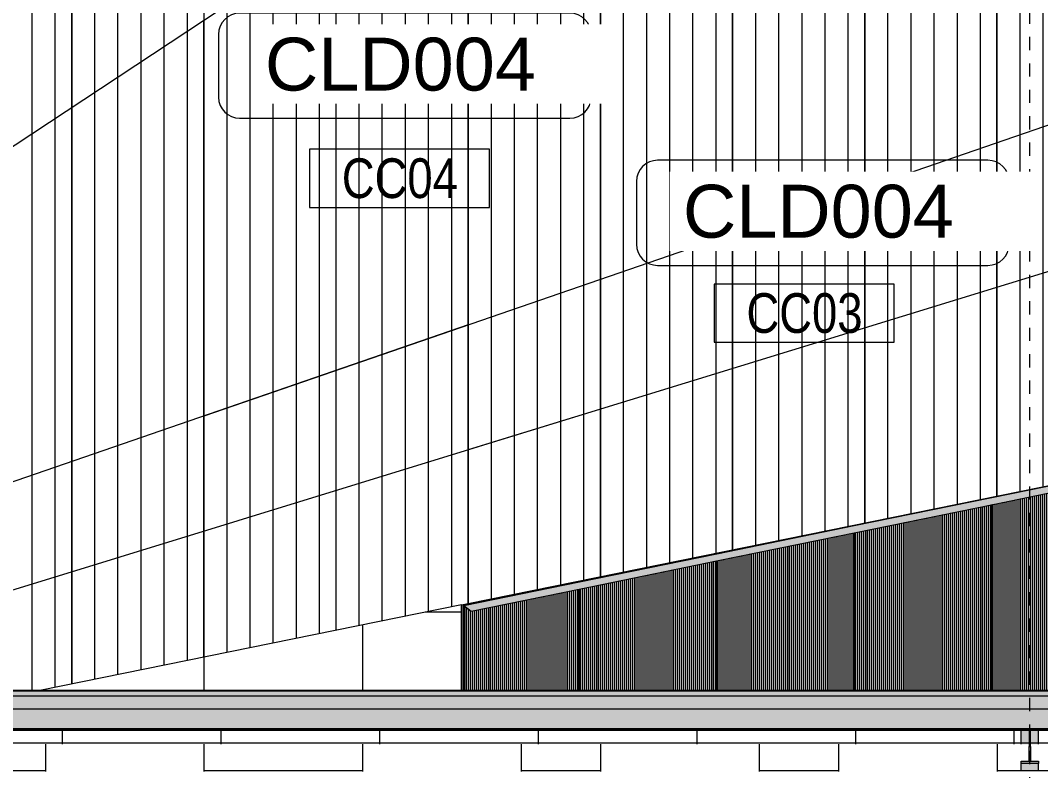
# Model space of a CAD drawing. Header units: metres. Extents: x -2362 to -2010, y -1 to 30.
# Drawn here: x -2049.41 to -2041.69, y 7.65 to 13.32 of the extents above; entities that cross this region are included whole.
import ezdxf

# ---------------------------------------------------------------- set-up
doc = ezdxf.new("R2010")
doc.units = ezdxf.units.M
doc.linetypes.add('Grid Line', pattern=[0.021, 0.012, -0.003, 0.003, -0.003])
for name, color, linetype, lineweight in [('A-ANNO-IDEN', 131, 'Continuous', 5), ('A-ANNO-KEYN', 231, 'Continuous', 5), ('A-CLNG', 13, 'Continuous', 5), ('A-CLNG-PATT', 13, 'Continuous', 5), ('A-GLAZ-CURT', 52, 'Continuous', 5), ('A-GLAZ-CWMG', 51, 'Continuous', 5), ('A-ROOF', 132, 'Continuous', 5), ('A-WALL', 113, 'Continuous', 5), ('A-WALL-PATT', 111, 'Continuous', 5), ('S-BEAM', 12, 'Continuous', 5), ('S-GRID', 1, 'Continuous', 5)]:
    doc.layers.add(name, color=color, linetype=linetype, lineweight=lineweight)
doc.styles.add('Arial Narrow_1', font='ARIALN.TTF', dxfattribs={"height": 0.3})
doc.styles.add('Arial_2', font='arial.ttf', dxfattribs={"height": 0.4})
pattern_1 = [(90, (-2049.01961, 5.24), (-0.175, 1e-17), [])]
pattern_2 = [(90, (-2050.01961, 5.24), (-0.175, 1e-17), [])]
pattern_3 = [(90, (-2042.01961, 5.24), (-0.175, 1e-17), [])]
pattern_4 = [(90, (-2043.01961, 5.24), (-0.175, 1e-17), [])]
pattern_5 = [(90, (-2044.01961, 5.24), (-0.175, 1e-17), [])]
pattern_6 = [(90, (-2045.01961, 5.24), (-0.175, 1e-17), [])]
pattern_7 = [(90, (-2046.01961, 5.24), (-0.175, 1e-17), [])]
pattern_8 = [(90, (-2047.01961, 5.24), (-0.175, 1e-17), [])]
pattern_9 = [(90, (-2048.01961, 5.24), (-0.175, 1e-17), [])]

# ---------------------------------------------------------------- blocks, each defined once
blk = doc.blocks.new('Structural Framing 24 - Structural Framing 1-1264814-SOUTH EAST - PART C')
at = {"layer": 'S-BEAM'}
for points in [[(-1592.0639, 7.8275), (-1592.0639, 7.9515), (-1592.0029, 7.9515), (-1592.0029, 7.961), (-1592.1349, 7.961), (-1592.1349, 7.9515), (-1592.0739, 7.9515), (-1592.0739, 7.8275)], [(-1592.0739, 7.8452), (-1592.0739, 7.9515), (-1592.1349, 7.9515), (-1592.1349, 7.8452)], [(-1592.0029, 7.8452), (-1592.0029, 7.9515), (-1592.0639, 7.9515), (-1592.0639, 7.8452), (-1592.0088, 7.8452)], [(-1592.0029, 7.6983), (-1592.0029, 7.7169), (-1592.0639, 7.7169), (-1592.0639, 7.8275), (-1592.0739, 7.8275), (-1592.0739, 7.7169), (-1592.1349, 7.7169), (-1592.1349, 7.6983), (-1592.0088, 7.6983)], [(-1592.0029, 7.6514), (-1592.0029, 7.6983), (-1592.1349, 7.6983), (-1592.1349, 7.6514), (-1592.0088, 7.6514)]]:
    blk.add_hatch(color=256, dxfattribs=at).paths.add_polyline_path(points)
at = {"layer": 'S-BEAM', "lineweight": 13}
for p, q in [((-1592.0029, 7.961), (-1592.1349, 7.961)), ((-1592.1349, 7.961), (-1592.1349, 7.9515)), ((-1592.1349, 7.9515), (-1592.0739, 7.9515)), ((-1592.0739, 7.9515), (-1592.0739, 7.8275)), ((-1592.0639, 7.8275), (-1592.0639, 7.9515)), ((-1592.0639, 7.9515), (-1592.0029, 7.9515)), ((-1592.0029, 7.9515), (-1592.0029, 7.961)), ((-1592.0739, 7.8275), (-1592.0639, 7.8275))]:
    blk.add_line(p, q, dxfattribs=at)
at = {"layer": 'S-BEAM'}
for p, q in [((-1592.1349, 7.8452), (-1592.1349, 7.9515)), ((-1592.0029, 7.8452), (-1592.0029, 7.9515)), ((-1592.0739, 7.7169), (-1592.0739, 7.8275)), ((-1592.0639, 7.8275), (-1592.0639, 7.7169)), ((-1592.1349, 7.7169), (-1592.0739, 7.7169)), ((-1592.1349, 7.6983), (-1592.1349, 7.7169)), ((-1592.0029, 7.6983), (-1592.1349, 7.6983)), ((-1592.1349, 7.6514), (-1592.1349, 7.6983)), ((-1592.0639, 7.7169), (-1592.0029, 7.7169)), ((-1592.0029, 7.7169), (-1592.0029, 7.6983)), ((-1592.0029, 7.6514), (-1592.0029, 7.6983))]:
    blk.add_line(p, q, dxfattribs=at)
blk = doc.blocks.new('System Panel - Danpalon - Multicell - 16mm thk - Light grey-3360721-SOUTH EAST - PART C')
at = {"layer": 'A-GLAZ-CURT'}
h = blk.add_hatch(dxfattribs=at)
h.set_pattern_fill('FP_196', color=256, style=0, pattern_type=2)
h.set_pattern_definition([(90, (-1595.91, 8.509), (-0.015, 9e-19), [])])
h.paths.add_polyline_path([(-1595.4783, 8.2511), (-1595.4783, 9.0188), (-1596.297, 8.8513), (-1596.3426, 8.8885), (-1596.3426, 8.2511), (-1595.5498, 8.2511)])
for p, q in [((-1595.4783, 8.2511), (-1595.4783, 9.0188)), ((-1596.3426, 8.8885), (-1596.3426, 8.2511))]:
    blk.add_line(p, q, dxfattribs=at)
blk = doc.blocks.new('Rectangular Mullion - Frame_Framed Facade_Danpal_DPANMF BT1-3360722-SOUTH EAST - PART C')
at = {"layer": 'A-GLAZ-CWMG'}
for points in [[(-1596.3504, 8.2511), (-1596.3504, 8.8948), (-1596.3559, 8.8993), (-1596.3559, 8.2511)], [(-1596.3426, 8.2511), (-1596.3426, 8.8885), (-1596.3504, 8.8948), (-1596.3504, 8.2511)]]:
    blk.add_hatch(color=256, dxfattribs=at).paths.add_polyline_path(points)
for p, q in [((-1596.3559, 8.2511), (-1596.3559, 8.8993)), ((-1596.3504, 8.2511), (-1596.3504, 8.8948))]:
    blk.add_line(p, q, dxfattribs=at)
blk = doc.blocks.new('System Panel - Danpalon - Multicell - 16mm thk - Light grey-3360723-SOUTH EAST - PART C')
at = {"layer": 'A-GLAZ-CURT'}
h = blk.add_hatch(dxfattribs=at)
h.set_pattern_fill('FP_198', color=256, style=0, pattern_type=2)
h.set_pattern_definition([(90, (-1594.958, 8.616), (-0.015, 9e-19), [])])
h.paths.add_polyline_path([(-1594.4383, 8.251), (-1594.4383, 9.2316), (-1595.4783, 9.0188), (-1595.4783, 8.2511), (-1594.5083, 8.251)])
for p, q in [((-1594.4383, 8.251), (-1594.4383, 9.2316)), ((-1595.4783, 9.0188), (-1595.4783, 8.2511))]:
    blk.add_line(p, q, dxfattribs=at)
blk = doc.blocks.new('System Panel - Danpalon - Multicell - 16mm thk - Light grey-3360724-SOUTH EAST - PART C')
at = {"layer": 'A-GLAZ-CURT'}
h = blk.add_hatch(dxfattribs=at)
h.set_pattern_fill('FP_199', color=256, style=0, pattern_type=2)
h.set_pattern_definition([(90, (-1593.918, 8.722), (-0.015, 9e-19), [])])
h.paths.add_polyline_path([(-1593.3983, 8.251), (-1593.3983, 9.4444), (-1594.4383, 9.2316), (-1594.4383, 8.251), (-1593.4668, 8.251)])
for p, q in [((-1593.3983, 8.251), (-1593.3983, 9.4444)), ((-1594.4383, 9.2316), (-1594.4383, 8.251))]:
    blk.add_line(p, q, dxfattribs=at)
blk = doc.blocks.new('System Panel - Danpalon - Multicell - 16mm thk - Light grey-3360725-SOUTH EAST - PART C')
at = {"layer": 'A-GLAZ-CURT'}
h = blk.add_hatch(dxfattribs=at)
h.set_pattern_fill('FP_200', color=256, style=0, pattern_type=2)
h.set_pattern_definition([(90, (-1592.878, 8.829), (-0.015, 9e-19), [])])
h.paths.add_polyline_path([(-1592.3583, 8.2509), (-1592.3583, 9.6572), (-1593.3983, 9.4444), (-1593.3983, 8.251), (-1592.4254, 8.2509)])
for p, q in [((-1592.3583, 8.2509), (-1592.3583, 9.6572)), ((-1593.3983, 9.4444), (-1593.3983, 8.251))]:
    blk.add_line(p, q, dxfattribs=at)
blk = doc.blocks.new('System Panel - Danpalon - Multicell - 16mm thk - Light grey-3360726-SOUTH EAST - PART C')
at = {"layer": 'A-GLAZ-CURT'}
h = blk.add_hatch(dxfattribs=at)
h.set_pattern_fill('FP_201', color=256, style=0, pattern_type=2)
h.set_pattern_definition([(90, (-1591.838, 8.935), (-0.015, 9e-19), [])])
h.paths.add_polyline_path([(-1591.3183, 8.2509), (-1591.3183, 9.87), (-1592.3583, 9.6572), (-1592.3583, 8.2509), (-1591.3839, 8.2509)])
for p, q in [((-1591.3183, 8.2509), (-1591.3183, 9.87)), ((-1592.3583, 9.6572), (-1592.3583, 8.2509))]:
    blk.add_line(p, q, dxfattribs=at)
blk = doc.blocks.new('Rectangular Mullion - Frame_Framed Facade_Danpal_DPANMF BT2-3360698-SOUTH EAST - PART C')
at = {"layer": 'A-GLAZ-CWMG'}
for points in [[(-1596.3504, 8.8948), (-1595.4772, 9.0735), (-1595.4783, 9.0789), (-1596.3559, 8.8993)], [(-1596.297, 8.8513), (-1595.4665, 9.0212), (-1595.4772, 9.0735), (-1596.3504, 8.8948), (-1596.3181, 8.8685)]]:
    blk.add_hatch(color=256, dxfattribs=at).paths.add_polyline_path(points)
for p, q in [((-1596.3559, 8.8993), (-1595.4783, 9.0789)), ((-1596.3504, 8.8948), (-1595.4772, 9.0735)), ((-1596.297, 8.8513), (-1595.4665, 9.0212)), ((-1596.3559, 8.8993), (-1596.3504, 8.8948)), ((-1596.3504, 8.8948), (-1596.297, 8.8513))]:
    blk.add_line(p, q, dxfattribs=at)
blk = doc.blocks.new('Rectangular Mullion - Frame_Framed Facade_Danpal_DPANMF BT2-3360699-SOUTH EAST - PART C')
at = {"layer": 'A-GLAZ-CWMG'}
for points in [[(-1595.4772, 9.0735), (-1594.4372, 9.2863), (-1594.4382, 9.2916), (-1595.4783, 9.0789)], [(-1595.4665, 9.0212), (-1594.4265, 9.234), (-1594.4372, 9.2863), (-1595.4772, 9.0735)]]:
    blk.add_hatch(color=256, dxfattribs=at).paths.add_polyline_path(points)
for p, q in [((-1595.4783, 9.0789), (-1594.5261, 9.2738)), ((-1595.4772, 9.0735), (-1594.4372, 9.2863)), ((-1595.4665, 9.0212), (-1594.4265, 9.234))]:
    blk.add_line(p, q, dxfattribs=at)
blk = doc.blocks.new('Rectangular Mullion - Frame_Framed Facade_Danpal_DPANMF BT2-3360700-SOUTH EAST - PART C')
at = {"layer": 'A-GLAZ-CWMG'}
for points in [[(-1594.4372, 9.2863), (-1593.3972, 9.4991), (-1593.3979, 9.5029), (-1594.4382, 9.2916)], [(-1594.4265, 9.234), (-1593.3865, 9.4468), (-1593.3972, 9.4991), (-1594.4372, 9.2863)]]:
    blk.add_hatch(color=256, dxfattribs=at).paths.add_polyline_path(points)
for p, q in [((-1594.4372, 9.2863), (-1593.3972, 9.4991)), ((-1594.4265, 9.234), (-1593.3865, 9.4468))]:
    blk.add_line(p, q, dxfattribs=at)
blk = doc.blocks.new('Rectangular Mullion - Frame_Framed Facade_Danpal_DPANMF BT2-V282-SOUTH EAST - PART C')
at = {"layer": 'A-GLAZ-CWMG'}
for points in [[(-1593.3972, 9.4991), (-1592.3572, 9.712), (-1592.3576, 9.7143), (-1593.3979, 9.5029)], [(-1593.3865, 9.4468), (-1592.3465, 9.6596), (-1592.3572, 9.712), (-1593.3972, 9.4991)]]:
    blk.add_hatch(color=256, dxfattribs=at).paths.add_polyline_path(points)
for p, q in [((-1593.3972, 9.4991), (-1592.3572, 9.712)), ((-1593.3865, 9.4468), (-1592.3465, 9.6596))]:
    blk.add_line(p, q, dxfattribs=at)
blk = doc.blocks.new('Rectangular Mullion - Frame_Framed Facade_Danpal_DPANMF BT2-V283-SOUTH EAST - PART C')
at = {"layer": 'A-GLAZ-CWMG'}
for points in [[(-1592.3465, 9.6596), (-1591.3065, 9.8724), (-1591.3181, 9.9246), (-1592.3572, 9.712)], [(-1592.3572, 9.712), (-1592.3181, 9.7223), (-1592.3576, 9.7143)]]:
    blk.add_hatch(color=256, dxfattribs=at).paths.add_polyline_path(points)
for p, q in [((-1592.3572, 9.712), (-1591.3172, 9.9248)), ((-1592.3465, 9.6596), (-1591.3065, 9.8724))]:
    blk.add_line(p, q, dxfattribs=at)
blk = doc.blocks.new('Roof Gutters4 - Roof Gutters-3348027-SOUTH EAST - PART C')
at = {"layer": 'A-ROOF'}
h = blk.add_hatch(color=256, dxfattribs=at)
h.paths.add_polyline_path([(-1580.9839, 7.9271), (-1580.9628, 7.9271), (-1580.9653, 8.2496), (-1581.1774, 8.2504), (-1613.3094, 8.2539), (-1613.3366, 8.2455), (-1613.3262, 8.2456), (-1613.3089, 8.2509), (-1613.0466, 8.2488), (-1580.9682, 8.2466), (-1580.9659, 7.9298), (-1580.9839, 7.9297)])
h.paths.add_polyline_path([(-1655.208, 7.9303), (-1655.208, 7.9329), (-1655.226, 7.933), (-1655.2236, 8.2498), (-1654.9139, 8.2506), (-1644.3284, 8.2523), (-1644.2899, 8.2469), (-1644.2662, 8.2468), (-1644.3271, 8.2553), (-1644.9158, 8.2532), (-1655.2266, 8.2528), (-1655.229, 7.9303)])
at = {"layer": 'A-ROOF', "lineweight": 15}
for p, q in [((-1613.0883, 8.2488), (-1581.0526, 8.2474)), ((-1581.0525, 8.2504), (-1613.0882, 8.2518))]:
    blk.add_line(p, q, dxfattribs=at)
blk = doc.blocks.new('Area 51 Ceiling - External FC1 - Area 51 Ceiling - External FC-3412687-SOUTH EAST - PART C')
at = {"layer": 'A-CLNG-PATT'}
h = blk.add_hatch(dxfattribs=at)
h.set_pattern_fill('FP_193', color=256, style=0, pattern_type=2)
h.set_pattern_definition([(0, (0, 0), (0.8128, 0.2032), [0.06706, -0.54254, 0.06706, -0.54254, -3.251]), (0, (0, 0), (0.8128, 0.2032), [-1.219, 0.06706, -1.152, 0.06706, -0.54254, -1.422]), (0, (0, 0), (0.8128, 0.2032), [-3.048, 0.06706, -0.33934, 0.06706, -0.94894]), (120, (0.3048, 0.1016), (-0.582376362, 0.602305448), [0.06706, -0.54254, 0.06706, -0.54254, -3.251]), (120, (0.3048, 0.1016), (-0.582376362, 0.602305448), [-1.219, 0.06706, -1.152, 0.06706, -0.54254, -1.422]), (120, (0.3048, 0.1016), (-0.582376362, 0.602305448), [-3.048, 0.06706, -0.33934, 0.06706, -0.94894]), (240, (0.4064, 0.508), (-0.230423638, -0.805505448), [0.06706, -0.54254, 0.06706, -0.54254, -3.251]), (240, (0.4064, 0.508), (-0.230423638, -0.805505448), [-1.219, 0.06706, -1.152, 0.06706, -0.54254, -1.422]), (240, (0.4064, 0.508), (-0.230423638, -0.805505448), [-3.048, 0.06706, -0.33934, 0.06706, -0.94894])])
h.paths.add_polyline_path([(-1582.8438, 7.9515), (-1580.9682, 7.9515), (-1580.9691, 7.961), (-1655.2241, 7.961), (-1655.2241, 7.9515), (-1583.0521, 7.9515)])
h = blk.add_hatch(dxfattribs=at)
h.set_pattern_fill('FP_306', color=256, style=0, pattern_type=2)
h.set_pattern_definition([(180, (-1575.089, 7.73), (-2e-17, -0.12561), []), (270, (-1575.089, 7.73), (1.2, 7e-17), [])])
h.paths.add_polyline_path([(-1581.0013, 7.8411), (-1580.9839, 7.8411), (-1580.9839, 7.9297), (-1580.9682, 7.9298), (-1580.9691, 7.9515), (-1581.5639, 7.9515), (-1581.5639, 7.8452), (-1581.0013, 7.8452)])
h.paths.add_polyline_path([(-1655.0739, 7.8452), (-1655.0739, 7.9515), (-1655.2241, 7.9515), (-1655.2236, 7.933), (-1655.208, 7.9329), (-1655.208, 7.8452), (-1655.1222, 7.8452)])
h.paths.add_polyline_path([(-1654.9139, 7.8452), (-1644.5739, 7.8452), (-1644.5739, 7.9515), (-1655.0639, 7.9515), (-1655.0639, 7.8452)])
h.paths.add_polyline_path([(-1644.5639, 7.8452), (-1634.0749, 7.8452), (-1634.0749, 7.9515), (-1644.5639, 7.9515), (-1644.5639, 7.899)])
h.paths.add_polyline_path([(-1634.0639, 7.8452), (-1623.5749, 7.8452), (-1623.5749, 7.9515), (-1634.0639, 7.9515), (-1634.0639, 7.899)])
h.paths.add_polyline_path([(-1623.5639, 7.8452), (-1613.0749, 7.8452), (-1613.0749, 7.9515), (-1623.5639, 7.9515), (-1623.5639, 7.899)])
h.paths.add_polyline_path([(-1613.0466, 7.8452), (-1602.5739, 7.8452), (-1602.5739, 7.9515), (-1613.0639, 7.9515), (-1613.0639, 7.8452)])
h.paths.add_polyline_path([(-1602.5639, 7.8452), (-1592.0739, 7.8452), (-1592.0739, 7.9515), (-1602.5639, 7.9515), (-1602.5639, 7.899)])
h.paths.add_polyline_path([(-1591.8005, 7.8452), (-1581.5739, 7.8452), (-1581.5739, 7.9515), (-1592.0639, 7.9515), (-1592.0639, 7.8452), (-1592.0088, 7.8452)])
at = {"layer": 'A-CLNG', "lineweight": 13}
for p, q in [((-1580.9682, 7.961), (-1655.2241, 7.961)), ((-1655.2241, 7.9515), (-1580.9682, 7.9515))]:
    blk.add_line(p, q, dxfattribs=at)
blk = doc.blocks.new('T-Keynote-ANZRS - Keynote Value _2mm Opaque_ box-1903833-SOUTH EAST - PART C')
at = {"layer": 'A-ANNO-KEYN'}
for p, q in [((-1581.367, 10.808), (-1583.8658, 10.808)), ((-1584.0258, 10.648), (-1584.0258, 10.1736)), ((-1581.207, 10.1736), (-1581.207, 10.648)), ((-1583.8658, 10.0136), (-1581.367, 10.0136))]:
    blk.add_line(p, q, dxfattribs=at)
for centre, start, end in [((-1583.8658, 10.648), 90, 180), ((-1581.367, 10.648), 0, 90), ((-1583.8658, 10.1736), 180, 270), ((-1581.367, 10.1736), 270, 360)]:
    blk.add_arc(centre, 0.16, start, end, dxfattribs=at)
blk = doc.blocks.new('Material Tag_AAA - Material Tag_AAA-3504877-SOUTH EAST - PART C')
at = {"layer": 'A-ANNO-IDEN'}
for p, q in [((-1651.6583, 11.3309), (-1653.0183, 11.3309)), ((-1653.0183, 11.3309), (-1653.0183, 10.8909)), ((-1651.6583, 10.8909), (-1651.6583, 11.3309)), ((-1653.0183, 10.8909), (-1651.6583, 10.8909))]:
    blk.add_line(p, q, dxfattribs=at)

msp = doc.modelspace()

# ---------------------------------------------------------------- hatches: boundary and pattern name
at = {"layer": 'A-ROOF'}
for points in [[(-2030.6699, 8.2116), (-2030.6707, 8.2466), (-2104.9252, 8.2498), (-2104.9252, 8.2148), (-2030.6707, 8.2116)], [(-2030.6699, 8.1114), (-2030.6707, 8.2116), (-2104.9252, 8.2148), (-2104.9252, 8.1147), (-2030.6707, 8.1114)], [(-2030.6699, 7.9612), (-2030.6707, 8.1114), (-2104.9252, 8.1147), (-2104.9252, 7.9644), (-2030.6707, 7.9612)]]:
    msp.add_hatch(color=256, dxfattribs=at).paths.add_polyline_path(points)
at = {"layer": 'A-WALL-PATT'}
h = msp.add_hatch(dxfattribs=at)
h.set_pattern_fill('FP_225', color=256, style=0, pattern_type=2)
h.set_pattern_definition(pattern_2)
h.paths.add_polyline_path([(-2050.0197, 11.9996), (-2049.0197, 12.6597), (-2049.0197, 15.94), (-2050.0197, 15.94), (-2050.0197, 13.2031)])
h = msp.add_hatch(dxfattribs=at)
h.set_pattern_fill('FP_224', color=256, style=0, pattern_type=2)
h.set_pattern_definition(pattern_1)
h.paths.add_polyline_path([(-2049.0197, 12.6597), (-2048.0197, 13.3199), (-2048.0197, 15.94), (-2049.0197, 15.94), (-2049.0197, 13.2031)])
h = msp.add_hatch(dxfattribs=at)
h.set_pattern_fill('FP_220', color=256, style=0, pattern_type=2)
h.set_pattern_definition(pattern_6)
h.paths.add_polyline_path([(-2045.0197, 11.361), (-2044.0197, 11.7056), (-2044.0197, 15.94), (-2044.0507, 15.94), (-2045.0197, 15.3003), (-2045.0197, 13.2031)])
h = msp.add_hatch(dxfattribs=at)
h.set_pattern_fill('FP_298', color=256, style=0, pattern_type=2)
h.set_pattern_definition(pattern_5)
h.paths.add_polyline_path([(-2044.0197, 11.7056), (-2043.0197, 12.0501), (-2043.0197, 15.94), (-2044.0197, 15.94), (-2044.0197, 13.2031)])
h = msp.add_hatch(dxfattribs=at)
h.set_pattern_fill('FP_297', color=256, style=0, pattern_type=2)
h.set_pattern_definition(pattern_4)
h.paths.add_polyline_path([(-2043.0197, 12.0501), (-2042.0197, 12.3947), (-2042.0197, 15.94), (-2043.0197, 15.94), (-2043.0197, 13.2031)])
h = msp.add_hatch(dxfattribs=at)
h.set_pattern_fill('FP_296', color=256, style=0, pattern_type=2)
h.set_pattern_definition(pattern_3)
h.paths.add_polyline_path([(-2042.0197, 12.3947), (-2041.0197, 12.7392), (-2041.0197, 15.94), (-2042.0197, 15.94), (-2042.0197, 12.7787)])
h = msp.add_hatch(dxfattribs=at)
h.set_pattern_fill('FP_221', color=256, style=0, pattern_type=2)
h.set_pattern_definition(pattern_7)
h.paths.add_polyline_path([(-2046.0197, 11.0165), (-2045.0197, 11.361), (-2045.0197, 15.3003), (-2046.0197, 14.6402), (-2046.0197, 13.2031)])
h = msp.add_hatch(dxfattribs=at)
h.set_pattern_fill('FP_222', color=256, style=0, pattern_type=2)
h.set_pattern_definition(pattern_8)
h.paths.add_polyline_path([(-2047.0197, 10.672), (-2046.0197, 11.0165), (-2046.0197, 14.6402), (-2047.0197, 13.98), (-2047.0197, 13.2031)])
h = msp.add_hatch(dxfattribs=at)
h.set_pattern_fill('FP_223', color=256, style=0, pattern_type=2)
h.set_pattern_definition(pattern_9)
h.paths.add_polyline_path([(-2048.0197, 10.3274), (-2047.0197, 10.672), (-2047.0197, 13.98), (-2048.0197, 13.3199), (-2048.0197, 13.2031)])
h = msp.add_hatch(dxfattribs=at)
h.set_pattern_fill('FP_224', color=256, style=0, pattern_type=2)
h.set_pattern_definition(pattern_1)
h.paths.add_polyline_path([(-2049.0197, 9.9829), (-2048.0197, 10.3274), (-2048.0197, 13.3199), (-2049.0197, 12.6597)])
h = msp.add_hatch(dxfattribs=at)
h.set_pattern_fill('FP_296', color=256, style=0, pattern_type=2)
h.set_pattern_definition(pattern_3)
h.paths.add_polyline_path([(-2042.0197, 11.3016), (-2041.0197, 11.6093), (-2041.0197, 12.7392), (-2042.0197, 12.3947), (-2042.0197, 11.5058)])
h = msp.add_hatch(dxfattribs=at)
h.set_pattern_fill('FP_225', color=256, style=0, pattern_type=2)
h.set_pattern_definition(pattern_2)
h.paths.add_polyline_path([(-2050.0197, 9.6383), (-2049.0197, 9.9829), (-2049.0197, 12.6597), (-2050.0197, 11.9996), (-2050.0197, 9.8085)])
h = msp.add_hatch(dxfattribs=at)
h.set_pattern_fill('FP_297', color=256, style=0, pattern_type=2)
h.set_pattern_definition(pattern_4)
h.paths.add_polyline_path([(-2043.0197, 10.9939), (-2042.0197, 11.3016), (-2042.0197, 12.3947), (-2043.0197, 12.0501), (-2043.0197, 11.5058)])
h = msp.add_hatch(dxfattribs=at)
h.set_pattern_fill('FP_298', color=256, style=0, pattern_type=2)
h.set_pattern_definition(pattern_5)
h.paths.add_polyline_path([(-2044.0197, 10.6863), (-2043.0197, 10.9939), (-2043.0197, 12.0501), (-2044.0197, 11.7056), (-2044.0197, 11.5058)])
h = msp.add_hatch(dxfattribs=at)
h.set_pattern_fill('FP_220', color=256, style=0, pattern_type=2)
h.set_pattern_definition(pattern_6)
h.paths.add_polyline_path([(-2045.0197, 10.3786), (-2044.0197, 10.6863), (-2044.0197, 11.7056), (-2045.0197, 11.361)])
h = msp.add_hatch(dxfattribs=at)
h.set_pattern_fill('FP_296', color=256, style=0, pattern_type=2)
h.set_pattern_definition(pattern_3)
h.paths.add_polyline_path([(-2042.0197, 9.7223), (-2041.0197, 9.9254), (-2041.0197, 11.6093), (-2042.0197, 11.3016), (-2042.0197, 9.8085)])
h = msp.add_hatch(dxfattribs=at)
h.set_pattern_fill('FP_221', color=256, style=0, pattern_type=2)
h.set_pattern_definition(pattern_7)
h.paths.add_polyline_path([(-2046.0197, 10.071), (-2045.0197, 10.3786), (-2045.0197, 11.361), (-2046.0197, 11.0165)])
h = msp.add_hatch(dxfattribs=at)
h.set_pattern_fill('FP_297', color=256, style=0, pattern_type=2)
h.set_pattern_definition(pattern_4)
h.paths.add_polyline_path([(-2043.0197, 9.5191), (-2042.0197, 9.7223), (-2042.0197, 11.3016), (-2043.0197, 10.9939), (-2043.0197, 9.5963)])
h = msp.add_hatch(dxfattribs=at)
h.set_pattern_fill('FP_222', color=256, style=0, pattern_type=2)
h.set_pattern_definition(pattern_8)
h.paths.add_polyline_path([(-2047.0197, 9.7633), (-2046.0197, 10.071), (-2046.0197, 11.0165), (-2047.0197, 10.672), (-2047.0197, 9.8085)])
h = msp.add_hatch(dxfattribs=at)
h.set_pattern_fill('FP_298', color=256, style=0, pattern_type=2)
h.set_pattern_definition(pattern_5)
h.paths.add_polyline_path([(-2044.0197, 9.316), (-2043.0197, 9.5191), (-2043.0197, 10.9939), (-2044.0197, 10.6863), (-2044.0197, 9.3842)])
h = msp.add_hatch(dxfattribs=at)
h.set_pattern_fill('FP_223', color=256, style=0, pattern_type=2)
h.set_pattern_definition(pattern_9)
h.paths.add_polyline_path([(-2048.0197, 9.4556), (-2047.0197, 9.7633), (-2047.0197, 10.672), (-2048.0197, 10.3274), (-2048.0197, 9.8085)])
h = msp.add_hatch(dxfattribs=at)
h.set_pattern_fill('FP_220', color=256, style=0, pattern_type=2)
h.set_pattern_definition(pattern_6)
h.paths.add_polyline_path([(-2045.0197, 9.1128), (-2044.0197, 9.316), (-2044.0197, 10.6863), (-2045.0197, 10.3786), (-2045.0197, 9.3842)])
h = msp.add_hatch(dxfattribs=at)
h.set_pattern_fill('FP_221', color=256, style=0, pattern_type=2)
h.set_pattern_definition(pattern_7)
h.paths.add_polyline_path([(-2046.0197, 8.9097), (-2045.0197, 9.1128), (-2045.0197, 10.3786), (-2046.0197, 10.071), (-2046.0197, 8.9598)])
h = msp.add_hatch(dxfattribs=at)
h.set_pattern_fill('FP_224', color=256, style=0, pattern_type=2)
h.set_pattern_definition(pattern_1)
h.paths.add_polyline_path([(-2049.0197, 9.148), (-2048.0197, 9.4556), (-2048.0197, 10.3274), (-2049.0197, 9.9829), (-2049.0197, 9.8085)])
h = msp.add_hatch(dxfattribs=at)
h.set_pattern_fill('FP_222', color=256, style=0, pattern_type=2)
h.set_pattern_definition(pattern_8)
h.paths.add_polyline_path([(-2047.0197, 8.7066), (-2046.0197, 8.9097), (-2046.0197, 10.071), (-2047.0197, 9.7633), (-2047.0197, 8.8993)])
h = msp.add_hatch(dxfattribs=at)
h.set_pattern_fill('FP_225', color=256, style=0, pattern_type=2)
h.set_pattern_definition(pattern_2)
h.paths.add_polyline_path([(-2050.0197, 8.8403), (-2049.0197, 9.148), (-2049.0197, 9.9829), (-2050.0197, 9.6383)])
h = msp.add_hatch(dxfattribs=at)
h.set_pattern_fill('FP_223', color=256, style=0, pattern_type=2)
h.set_pattern_definition(pattern_9)
h.paths.add_polyline_path([(-2048.0197, 8.5034), (-2047.0197, 8.7066), (-2047.0197, 9.7633), (-2048.0197, 9.4556), (-2048.0197, 8.8993)])
h = msp.add_hatch(dxfattribs=at)
h.set_pattern_fill('FP_224', color=256, style=0, pattern_type=2)
h.set_pattern_definition(pattern_1)
h.paths.add_polyline_path([(-2049.0197, 8.3003), (-2048.0197, 8.5034), (-2048.0197, 9.4556), (-2049.0197, 9.148), (-2049.0197, 8.8993)])
h = msp.add_hatch(dxfattribs=at)
h.set_pattern_fill('FP_225', color=256, style=0, pattern_type=2)
h.set_pattern_definition(pattern_2)
h.paths.add_polyline_path([(-2049.261, 8.2512), (-2049.0197, 8.3003), (-2049.0197, 9.148), (-2050.0197, 8.8403), (-2050.0197, 8.2513), (-2049.9158, 8.2513)])
h = msp.add_hatch(dxfattribs=at)
h.set_pattern_fill('FP_194', color=256, style=0, pattern_type=2)
h.set_pattern_definition([(90, (-2103.2196, 7.64), (-6, 4e-16), [1.2, -1.2]), (90, (-2102.0196, 7.64), (-6, 4e-16), [1.2, -1.2]), (90, (-2100.8196, 7.64), (-6, 4e-16), [1.2, -1.2]), (90, (-2102.0196, 8.84), (-6, 4e-16), [1.2, -1.2]), (90, (-2100.8196, 8.84), (-6, 4e-16), [1.2, -1.2]), (180, (-2102.0196, 8.84), (-3e-16, -2.4), [1.2, -4.8]), (180, (-2100.8196, 10.04), (-3e-16, -2.4), [1.2, -4.8]), (90, (-2100.8196, 7.64), (-6, 4e-16), [1.2, -1.2]), (90, (-2099.6196, 7.64), (-6, 4e-16), [1.2, -1.2]), (90, (-2099.0196, 7.64), (-6, 4e-16), [1.2, -1.2]), (90, (-2099.6196, 8.84), (-6, 4e-16), [1.2, -1.2]), (90, (-2099.0196, 8.84), (-6, 4e-16), [1.2, -1.2]), (180, (-2099.6196, 8.84), (-3e-16, -2.4), [1.2, -4.8]), (180, (-2099.0196, 10.04), (-3e-16, -2.4), [0.6, -5.4]), (90, (-2103.8196, 7.64), (-6, 4e-16), [1.2, -1.2]), (90, (-2103.2196, 7.64), (-6, 4e-16), [1.2, -1.2]), (90, (-2103.8196, 8.84), (-6, 4e-16), [1.2, -1.2]), (90, (-2103.2196, 8.84), (-6, 4e-16), [1.2, -1.2]), (180, (-2103.8196, 8.84), (-3e-16, -2.4), [1.2, -4.8]), (180, (-2103.2196, 10.04), (-3e-16, -2.4), [0.6, -5.4]), (90, (-2103.2196, 7.64), (-6, 4e-16), [1.2, -1.2]), (90, (-2105.0196, 7.64), (-6, 4e-16), [1.2, -1.2])])
h.paths.add_polyline_path([(-2105.0197, 7.64), (-2030.7029, 7.64), (-2030.7029, 7.8452), (-2031.2045, 7.8452), (-2031.2045, 7.6514), (-2031.3365, 7.6514), (-2031.3365, 7.7169), (-2031.2755, 7.7169), (-2031.2755, 7.8452), (-2041.7655, 7.8452), (-2041.7655, 7.7169), (-2041.7045, 7.7169), (-2041.7045, 7.6514), (-2041.8365, 7.6514), (-2041.8365, 7.7169), (-2041.7755, 7.7169), (-2041.7755, 7.8452), (-2052.2045, 7.8452), (-2052.2045, 7.6514), (-2052.3365, 7.6514), (-2052.3365, 7.7169), (-2052.2755, 7.7169), (-2052.2755, 7.8452), (-2062.7045, 7.8452), (-2062.7045, 7.6514), (-2062.8376, 7.6514), (-2062.8376, 7.7677), (-2062.7766, 7.7677), (-2062.7766, 7.8452), (-2073.2045, 7.8452), (-2073.2045, 7.6514), (-2073.3376, 7.6514), (-2073.3376, 7.7677), (-2073.2766, 7.7677), (-2073.2766, 7.8452), (-2083.7655, 7.8452), (-2083.7655, 7.7677), (-2083.7056, 7.7677), (-2083.7045, 7.6514), (-2083.8376, 7.6514), (-2083.8376, 7.7677), (-2083.7766, 7.7677), (-2083.7766, 7.8452), (-2094.2655, 7.8452), (-2094.2655, 7.7169), (-2094.2045, 7.7169), (-2094.2045, 7.6514), (-2094.3365, 7.6514), (-2094.3365, 7.7169), (-2094.2755, 7.7169), (-2094.2755, 7.8452), (-2104.7045, 7.8452), (-2104.7045, 7.6514), (-2104.8365, 7.6514), (-2104.8365, 7.7169), (-2104.7755, 7.7169), (-2104.7755, 7.8452), (-2104.9096, 7.8452), (-2104.9096, 7.824), (-2104.9306, 7.824), (-2104.9306, 7.8671), (-2104.94, 7.871), (-2104.9503, 7.8789), (-2104.9607, 7.8953), (-2104.9634, 7.9026), (-2104.965, 7.9303), (-2104.9633, 8.035), (-2104.9298, 8.035), (-2104.9306, 8.1182), (-2105.0197, 8.1182), (-2105.0197, 7.6514)])
h.paths.add_polyline_path([(-2052.2045, 7.7169), (-2052.2045, 7.8452), (-2052.2655, 7.8452), (-2052.2655, 7.7169)])
h.paths.add_polyline_path([(-2031.2655, 7.7169), (-2031.2045, 7.7169), (-2031.2045, 7.8452), (-2031.2655, 7.8452), (-2031.2655, 7.8275)])
h.paths.add_polyline_path([(-2104.7655, 7.7169), (-2104.7045, 7.7169), (-2104.7045, 7.8452), (-2104.7655, 7.8452), (-2104.7655, 7.8275)])
h.paths.add_polyline_path([(-2073.2056, 7.7169), (-2073.2045, 7.7169), (-2073.2056, 7.7577)])
h.paths.add_polyline_path([(-2062.7045, 7.7169), (-2062.7056, 7.8452), (-2062.7655, 7.8452), (-2062.7655, 7.7677), (-2062.7056, 7.7677), (-2062.7056, 7.7169)])
h.paths.add_polyline_path([(-2073.2056, 7.7677), (-2073.2056, 7.8452), (-2073.2655, 7.8452), (-2073.2655, 7.7677)])
h.paths.add_polyline_path([(-2046.0708, 8.2511), (-2046.0708, 8.8993), (-2049.261, 8.2512), (-2046.2929, 8.2511)])

# ---------------------------------------------------------------- linework, layer by layer
at = {"layer": 'A-ROOF', "color": 250, "lineweight": 13}
for p, q in [((-2030.6699, 8.2466), (-2104.9252, 8.2498)), ((-2104.9252, 7.9644), (-2030.6699, 7.9612))]:
    msp.add_line(p, q, dxfattribs=at)
at = {"layer": 'A-ROOF'}
for p, q in [((-2104.9252, 8.2148), (-2030.6699, 8.2116)), ((-2104.9252, 8.1147), (-2030.6699, 8.1114))]:
    msp.add_line(p, q, dxfattribs=at)
at = {"layer": 'A-WALL'}
for p, q in [((-2044.0507, 15.94), (-2050.0197, 11.9996)), ((-2049.0197, 15.94), (-2049.0197, 8.3003)), ((-2048.0197, 15.94), (-2048.0197, 8.5034)), ((-2047.0197, 8.7066), (-2047.0197, 15.94)), ((-2046.0197, 15.94), (-2046.0197, 8.9097)), ((-2045.0197, 15.94), (-2045.0197, 9.1128)), ((-2044.0197, 15.94), (-2044.0197, 9.316)), ((-2043.0197, 15.94), (-2043.0197, 9.5191)), ((-2042.0197, 15.94), (-2042.0197, 9.7223)), ((-2040.1049, 13.0544), (-2048.0197, 10.3274)), ((-2037.1902, 12.7875), (-2046.0197, 10.071)), ((-2046.0197, 8.9097), (-2030.0197, 12.1601)), ((-2046.0197, 11.0165), (-2052.0197, 8.9493)), ((-2045.0197, 10.3786), (-2051.9341, 8.2513)), ((-2046.0708, 8.8993), (-2049.261, 8.2512)), ((-2046.0708, 8.8993), (-2046.0197, 8.9097)), ((-2046.0708, 8.2511), (-2046.0708, 8.8993))]:
    msp.add_line(p, q, dxfattribs=at)
at = {"layer": 'S-GRID', "linetype": 'Grid Line'}
msp.add_line((-2041.7699, -0.3048), (-2041.7699, 24.9607), dxfattribs=at)

# ---------------------------------------------------------------- block references
at = {"layer": 'A-ANNO-IDEN'}
for p in [(-394.2011, 1.0148), (-391.1399, -0.005)]:
    msp.add_blockref('Material Tag_AAA - Material Tag_AAA-3504877-SOUTH EAST - PART C', p, dxfattribs=at)
at = {"layer": 'A-ANNO-KEYN'}
for p in [(-463.8833, 2.5662), (-460.7211, 1.4536)]:
    msp.add_blockref('T-Keynote-ANZRS - Keynote Value _2mm Opaque_ box-1903833-SOUTH EAST - PART C', p, dxfattribs=at)
at = {"layer": 'A-CLNG'}
msp.add_blockref('Area 51 Ceiling - External FC1 - Area 51 Ceiling - External FC-3412687-SOUTH EAST - PART C', (-449.7016, 0), dxfattribs=at)
at = {"layer": 'A-GLAZ-CURT'}
for name in ['System Panel - Danpalon - Multicell - 16mm thk - Light grey-3360726-SOUTH EAST - PART C', 'System Panel - Danpalon - Multicell - 16mm thk - Light grey-3360725-SOUTH EAST - PART C', 'System Panel - Danpalon - Multicell - 16mm thk - Light grey-3360724-SOUTH EAST - PART C', 'System Panel - Danpalon - Multicell - 16mm thk - Light grey-3360723-SOUTH EAST - PART C', 'System Panel - Danpalon - Multicell - 16mm thk - Light grey-3360721-SOUTH EAST - PART C']:
    msp.add_blockref(name, (-449.7016, 0), dxfattribs=at)
at = {"layer": 'A-GLAZ-CWMG'}
for name in ['Rectangular Mullion - Frame_Framed Facade_Danpal_DPANMF BT2-V283-SOUTH EAST - PART C', 'Rectangular Mullion - Frame_Framed Facade_Danpal_DPANMF BT2-V282-SOUTH EAST - PART C', 'Rectangular Mullion - Frame_Framed Facade_Danpal_DPANMF BT2-3360700-SOUTH EAST - PART C', 'Rectangular Mullion - Frame_Framed Facade_Danpal_DPANMF BT2-3360699-SOUTH EAST - PART C', 'Rectangular Mullion - Frame_Framed Facade_Danpal_DPANMF BT2-3360698-SOUTH EAST - PART C', 'Rectangular Mullion - Frame_Framed Facade_Danpal_DPANMF BT1-3360722-SOUTH EAST - PART C']:
    msp.add_blockref(name, (-449.7016, 0), dxfattribs=at)
at = {"layer": 'A-ROOF'}
msp.add_blockref('Roof Gutters4 - Roof Gutters-3348027-SOUTH EAST - PART C', (-449.7016, 0), dxfattribs=at)
at = {"layer": 'S-BEAM'}
msp.add_blockref('Structural Framing 24 - Structural Framing 1-1264814-SOUTH EAST - PART C', (-449.7016, 0), dxfattribs=at)

# ---------------------------------------------------------------- texts
at = {"layer": 'A-ANNO-IDEN', "lineweight": 15, "char_height": 0.3, "width": 1.090295, "attachment_point": 1, "style": 'Arial Narrow_1'}
for s, insert in [('CC04', (-2046.976, 12.2765)), ('CC03', (-2043.9148, 11.2566))]:
    msp.add_mtext(s, dxfattribs=dict(at, insert=insert))

# ---------------------------------------------------------------- next in the draw order: texts
at = {"layer": 'A-ANNO-KEYN', "char_height": 0.4, "width": 2.533332, "attachment_point": 1, "style": 'Arial_2', "bg_fill": 3, "box_fill_scale": 1.25, "bg_fill_color": 256, "bg_fill_true_color": 13158600, "bg_fill_transparency": 0}
for insert in [(-2047.5578, 13.1892), (-2044.3956, 12.0766)]:
    msp.add_mtext('CLD004', dxfattribs=dict(at, insert=insert))

doc.saveas('drawing.dxf')
